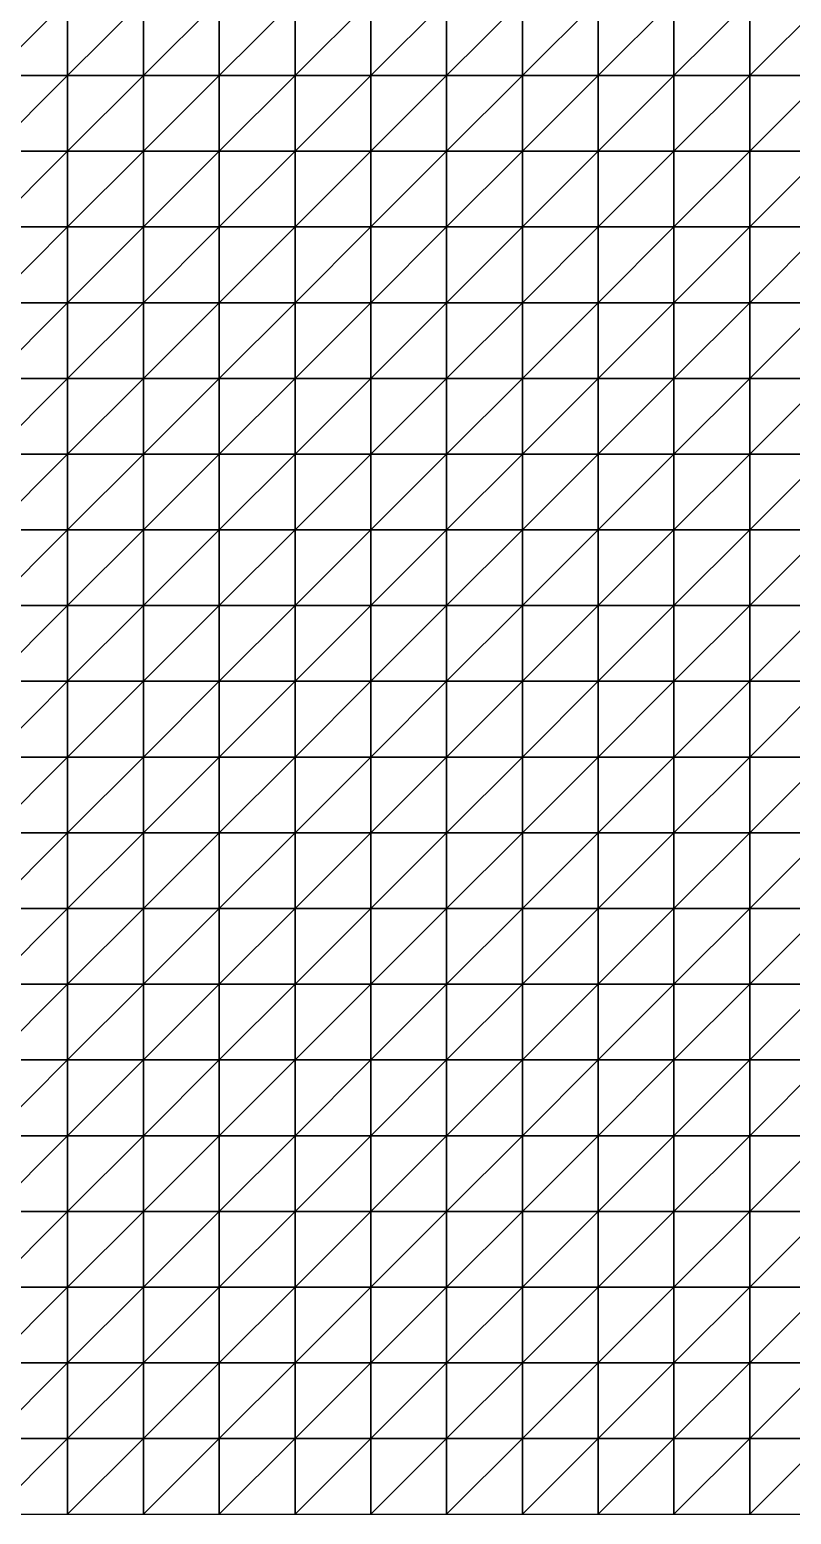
# Model space of a CAD drawing. Header units: metres. Extents: x 351000 to 353000, y 7455000 to 7457000.
# Drawn here: x 351987.5 to 352238.7, y 7455000 to 7455490.1 of the extents above; entities that cross this region are included whole.
import ezdxf

# ---------------------------------------------------------------- set-up
doc = ezdxf.new("R2010")
doc.units = ezdxf.units.M

msp = doc.modelspace()

# ---------------------------------------------------------------- linework, layer by layer
at = {"layer": 'TOPOGRAPHY'}
for points in [[(351975, 7455475, 1296.78), (352000, 7455475, 1298.85), (352000, 7455500, 1299.45)], [(351975, 7455475, 1296.78), (352000, 7455500, 1299.45), (351975, 7455500, 1297.45)], [(352000, 7455475, 1298.85), (352025, 7455475, 1299.85), (352025, 7455500, 1300.39)], [(352000, 7455475, 1298.85), (352025, 7455500, 1300.39), (352000, 7455500, 1299.45)], [(352025, 7455475, 1299.85), (352050, 7455475, 1299.82), (352050, 7455500, 1300.37)], [(352025, 7455475, 1299.85), (352050, 7455500, 1300.37), (352025, 7455500, 1300.39)], [(352050, 7455475, 1299.82), (352075, 7455475, 1298.91), (352075, 7455500, 1299.54)], [(352050, 7455475, 1299.82), (352075, 7455500, 1299.54), (352050, 7455500, 1300.37)], [(352075, 7455475, 1298.91), (352100, 7455475, 1297.32), (352100, 7455500, 1298.16)], [(352075, 7455475, 1298.91), (352100, 7455500, 1298.16), (352075, 7455500, 1299.54)], [(352100, 7455475, 1297.32), (352125, 7455475, 1295.35), (352125, 7455500, 1296.5)], [(352100, 7455475, 1297.32), (352125, 7455500, 1296.5), (352100, 7455500, 1298.16)], [(352125, 7455475, 1295.35), (352150, 7455475, 1293.28), (352150, 7455500, 1294.85)], [(352125, 7455475, 1295.35), (352150, 7455500, 1294.85), (352125, 7455500, 1296.5)], [(352150, 7455475, 1293.28), (352175, 7455475, 1291.43), (352175, 7455500, 1293.49)], [(352150, 7455475, 1293.28), (352175, 7455500, 1293.49), (352150, 7455500, 1294.85)], [(352175, 7455475, 1291.43), (352200, 7455475, 1290.05), (352200, 7455500, 1292.62)], [(352175, 7455475, 1291.43), (352200, 7455500, 1292.62), (352175, 7455500, 1293.49)], [(352200, 7455475, 1290.05), (352225, 7455475, 1289.33), (352225, 7455500, 1292.41)], [(352200, 7455475, 1290.05), (352225, 7455500, 1292.41), (352200, 7455500, 1292.62)], [(352225, 7455475, 1289.33), (352250, 7455475, 1289.4), (352250, 7455500, 1292.91)], [(352225, 7455475, 1289.33), (352250, 7455500, 1292.91), (352225, 7455500, 1292.41)], [(351975, 7455450, 1294.97), (352000, 7455450, 1297.26), (352000, 7455475, 1298.85)], [(351975, 7455450, 1294.97), (352000, 7455475, 1298.85), (351975, 7455475, 1296.78)], [(352000, 7455450, 1297.26), (352025, 7455450, 1298.57), (352025, 7455475, 1299.85)], [(352000, 7455450, 1297.26), (352025, 7455475, 1299.85), (352000, 7455475, 1298.85)], [(352025, 7455450, 1298.57), (352050, 7455450, 1298.89), (352050, 7455475, 1299.82)], [(352025, 7455450, 1298.57), (352050, 7455475, 1299.82), (352025, 7455475, 1299.85)], [(352050, 7455450, 1298.89), (352075, 7455450, 1298.28), (352075, 7455475, 1298.91)], [(352050, 7455450, 1298.89), (352075, 7455475, 1298.91), (352050, 7455475, 1299.82)], [(352075, 7455450, 1298.28), (352100, 7455450, 1296.92), (352100, 7455475, 1297.32)], [(352075, 7455450, 1298.28), (352100, 7455475, 1297.32), (352075, 7455475, 1298.91)], [(352100, 7455450, 1296.92), (352125, 7455450, 1295.04), (352125, 7455475, 1295.35)], [(352100, 7455450, 1296.92), (352125, 7455475, 1295.35), (352100, 7455475, 1297.32)], [(352125, 7455450, 1295.04), (352150, 7455450, 1292.9), (352150, 7455475, 1293.28)], [(352125, 7455450, 1295.04), (352150, 7455475, 1293.28), (352125, 7455475, 1295.35)], [(352150, 7455450, 1292.9), (352175, 7455450, 1290.82), (352175, 7455475, 1291.43)], [(352150, 7455450, 1292.9), (352175, 7455475, 1291.43), (352150, 7455475, 1293.28)], [(352175, 7455450, 1290.82), (352200, 7455450, 1289.05), (352200, 7455475, 1290.05)], [(352175, 7455450, 1290.82), (352200, 7455475, 1290.05), (352175, 7455475, 1291.43)], [(352200, 7455450, 1289.05), (352225, 7455450, 1287.84), (352225, 7455475, 1289.33)], [(352200, 7455450, 1289.05), (352225, 7455475, 1289.33), (352200, 7455475, 1290.05)], [(352225, 7455450, 1287.84), (352250, 7455450, 1287.35), (352250, 7455475, 1289.4)], [(352225, 7455450, 1287.84), (352250, 7455475, 1289.4), (352225, 7455475, 1289.33)], [(351975, 7455425, 1292.43), (352000, 7455425, 1295.07), (352000, 7455450, 1297.26)], [(351975, 7455425, 1292.43), (352000, 7455450, 1297.26), (351975, 7455450, 1294.97)], [(352000, 7455425, 1295.07), (352025, 7455425, 1296.92), (352025, 7455450, 1298.57)], [(352000, 7455425, 1295.07), (352025, 7455450, 1298.57), (352000, 7455450, 1297.26)], [(352025, 7455425, 1296.92), (352050, 7455425, 1297.88), (352050, 7455450, 1298.89)], [(352025, 7455425, 1296.92), (352050, 7455450, 1298.89), (352025, 7455450, 1298.57)], [(352050, 7455425, 1297.88), (352075, 7455425, 1297.92), (352075, 7455450, 1298.28)], [(352050, 7455425, 1297.88), (352075, 7455450, 1298.28), (352050, 7455450, 1298.89)], [(352075, 7455425, 1297.92), (352100, 7455425, 1297.13), (352100, 7455450, 1296.92)], [(352075, 7455425, 1297.92), (352100, 7455450, 1296.92), (352075, 7455450, 1298.28)], [(352100, 7455425, 1297.13), (352125, 7455425, 1295.65), (352125, 7455450, 1295.04)], [(352100, 7455425, 1297.13), (352125, 7455450, 1295.04), (352100, 7455450, 1296.92)], [(352125, 7455425, 1295.65), (352150, 7455425, 1293.71), (352150, 7455450, 1292.9)], [(352125, 7455425, 1295.65), (352150, 7455450, 1292.9), (352125, 7455450, 1295.04)], [(352150, 7455425, 1293.71), (352175, 7455425, 1291.58), (352175, 7455450, 1290.82)], [(352150, 7455425, 1293.71), (352175, 7455450, 1290.82), (352150, 7455450, 1292.9)], [(352175, 7455425, 1291.58), (352200, 7455425, 1289.52), (352200, 7455450, 1289.05)], [(352175, 7455425, 1291.58), (352200, 7455450, 1289.05), (352175, 7455450, 1290.82)], [(352200, 7455425, 1289.52), (352225, 7455425, 1287.79), (352225, 7455450, 1287.84)], [(352200, 7455425, 1289.52), (352225, 7455450, 1287.84), (352200, 7455450, 1289.05)], [(352225, 7455425, 1287.79), (352250, 7455425, 1286.59), (352250, 7455450, 1287.35)], [(352225, 7455425, 1287.79), (352250, 7455450, 1287.35), (352225, 7455450, 1287.84)], [(351975, 7455400, 1289.72), (352000, 7455400, 1292.81), (352000, 7455425, 1295.07)], [(351975, 7455400, 1289.72), (352000, 7455425, 1295.07), (351975, 7455425, 1292.43)], [(352000, 7455400, 1292.81), (352025, 7455400, 1295.33), (352025, 7455425, 1296.92)], [(352000, 7455400, 1292.81), (352025, 7455425, 1296.92), (352000, 7455425, 1295.07)], [(352025, 7455400, 1295.33), (352050, 7455400, 1297.08), (352050, 7455425, 1297.88)], [(352025, 7455400, 1295.33), (352050, 7455425, 1297.88), (352025, 7455425, 1296.92)], [(352050, 7455400, 1297.08), (352075, 7455400, 1297.95), (352075, 7455425, 1297.92)], [(352050, 7455400, 1297.08), (352075, 7455425, 1297.92), (352050, 7455425, 1297.88)], [(352075, 7455400, 1297.95), (352100, 7455400, 1297.91), (352100, 7455425, 1297.13)], [(352075, 7455400, 1297.95), (352100, 7455425, 1297.13), (352075, 7455425, 1297.92)], [(352100, 7455400, 1297.91), (352125, 7455400, 1297.03), (352125, 7455425, 1295.65)], [(352100, 7455400, 1297.91), (352125, 7455425, 1295.65), (352100, 7455425, 1297.13)], [(352125, 7455400, 1297.03), (352150, 7455400, 1295.45), (352150, 7455425, 1293.71)], [(352125, 7455400, 1297.03), (352150, 7455425, 1293.71), (352125, 7455425, 1295.65)], [(352150, 7455400, 1295.45), (352175, 7455400, 1293.37), (352175, 7455425, 1291.58)], [(352150, 7455400, 1295.45), (352175, 7455425, 1291.58), (352150, 7455425, 1293.71)], [(352175, 7455400, 1293.37), (352200, 7455400, 1291.06), (352200, 7455425, 1289.52)], [(352175, 7455400, 1293.37), (352200, 7455425, 1289.52), (352175, 7455425, 1291.58)], [(352200, 7455400, 1291.06), (352225, 7455400, 1288.77), (352225, 7455425, 1287.79)], [(352200, 7455400, 1291.06), (352225, 7455425, 1287.79), (352200, 7455425, 1289.52)], [(352225, 7455400, 1288.77), (352250, 7455400, 1286.76), (352250, 7455425, 1286.59)], [(352225, 7455400, 1288.77), (352250, 7455425, 1286.59), (352225, 7455425, 1287.79)], [(351975, 7455375, 1287.42), (352000, 7455375, 1290.95), (352000, 7455400, 1292.81)], [(351975, 7455375, 1287.42), (352000, 7455400, 1292.81), (351975, 7455400, 1289.72)], [(352000, 7455375, 1290.95), (352025, 7455375, 1294.11), (352025, 7455400, 1295.33)], [(352000, 7455375, 1290.95), (352025, 7455400, 1295.33), (352000, 7455400, 1292.81)], [(352025, 7455375, 1294.11), (352050, 7455375, 1296.64), (352050, 7455400, 1297.08)], [(352025, 7455375, 1294.11), (352050, 7455400, 1297.08), (352025, 7455400, 1295.33)], [(352050, 7455375, 1296.64), (352075, 7455375, 1298.33), (352075, 7455400, 1297.95)], [(352050, 7455375, 1296.64), (352075, 7455400, 1297.95), (352050, 7455400, 1297.08)], [(352075, 7455375, 1298.33), (352100, 7455375, 1299.06), (352100, 7455400, 1297.91)], [(352075, 7455375, 1298.33), (352100, 7455400, 1297.91), (352075, 7455400, 1297.95)], [(352100, 7455375, 1299.06), (352125, 7455375, 1298.8), (352125, 7455400, 1297.03)], [(352100, 7455375, 1299.06), (352125, 7455400, 1297.03), (352100, 7455400, 1297.91)], [(352125, 7455375, 1298.8), (352150, 7455375, 1297.61), (352150, 7455400, 1295.45)], [(352125, 7455375, 1298.8), (352150, 7455400, 1295.45), (352125, 7455400, 1297.03)], [(352150, 7455375, 1297.61), (352175, 7455375, 1295.63), (352175, 7455400, 1293.37)], [(352150, 7455375, 1297.61), (352175, 7455400, 1293.37), (352150, 7455400, 1295.45)], [(352175, 7455375, 1295.63), (352200, 7455375, 1293.1), (352200, 7455400, 1291.06)], [(352175, 7455375, 1295.63), (352200, 7455400, 1291.06), (352175, 7455400, 1293.37)], [(352200, 7455375, 1293.1), (352225, 7455375, 1290.28), (352225, 7455400, 1288.77)], [(352200, 7455375, 1293.1), (352225, 7455400, 1288.77), (352200, 7455400, 1291.06)], [(352225, 7455375, 1290.28), (352250, 7455375, 1287.46), (352250, 7455400, 1286.76)], [(352225, 7455375, 1290.28), (352250, 7455400, 1286.76), (352225, 7455400, 1288.77)], [(351975, 7455350, 1285.98), (352000, 7455350, 1289.78), (352000, 7455375, 1290.95)], [(351975, 7455350, 1285.98), (352000, 7455375, 1290.95), (351975, 7455375, 1287.42)], [(352000, 7455350, 1289.78), (352025, 7455350, 1293.39), (352025, 7455375, 1294.11)], [(352000, 7455350, 1289.78), (352025, 7455375, 1294.11), (352000, 7455375, 1290.95)], [(352025, 7455350, 1293.39), (352050, 7455350, 1296.5), (352050, 7455375, 1296.64)], [(352025, 7455350, 1293.39), (352050, 7455375, 1296.64), (352025, 7455375, 1294.11)], [(352050, 7455350, 1296.5), (352075, 7455350, 1298.84), (352075, 7455375, 1298.33)], [(352050, 7455350, 1296.5), (352075, 7455375, 1298.33), (352050, 7455375, 1296.64)], [(352075, 7455350, 1298.84), (352100, 7455350, 1300.2), (352100, 7455375, 1299.06)], [(352075, 7455350, 1298.84), (352100, 7455375, 1299.06), (352075, 7455375, 1298.33)], [(352100, 7455350, 1300.2), (352125, 7455350, 1300.46), (352125, 7455375, 1298.8)], [(352100, 7455350, 1300.2), (352125, 7455375, 1298.8), (352100, 7455375, 1299.06)], [(352125, 7455350, 1300.46), (352150, 7455350, 1299.62), (352150, 7455375, 1297.61)], [(352125, 7455350, 1300.46), (352150, 7455375, 1297.61), (352125, 7455375, 1298.8)], [(352150, 7455350, 1299.62), (352175, 7455350, 1297.77), (352175, 7455375, 1295.63)], [(352150, 7455350, 1299.62), (352175, 7455375, 1295.63), (352150, 7455375, 1297.61)], [(352175, 7455350, 1297.77), (352200, 7455350, 1295.09), (352200, 7455375, 1293.1)], [(352175, 7455350, 1297.77), (352200, 7455375, 1293.1), (352175, 7455375, 1295.63)], [(352200, 7455350, 1295.09), (352225, 7455350, 1291.86), (352225, 7455375, 1290.28)], [(352200, 7455350, 1295.09), (352225, 7455375, 1290.28), (352200, 7455375, 1293.1)], [(352225, 7455350, 1291.86), (352250, 7455350, 1288.37), (352250, 7455375, 1287.46)], [(352225, 7455350, 1291.86), (352250, 7455375, 1287.46), (352225, 7455375, 1290.28)], [(351975, 7455325, 1285.61), (352000, 7455325, 1289.39), (352000, 7455350, 1289.78)], [(351975, 7455325, 1285.61), (352000, 7455350, 1289.78), (351975, 7455350, 1285.98)], [(352000, 7455325, 1289.39), (352025, 7455325, 1293.13), (352025, 7455350, 1293.39)], [(352000, 7455325, 1289.39), (352025, 7455350, 1293.39), (352000, 7455350, 1289.78)], [(352025, 7455325, 1293.13), (352050, 7455325, 1296.49), (352050, 7455350, 1296.5)], [(352025, 7455325, 1293.13), (352050, 7455350, 1296.5), (352025, 7455350, 1293.39)], [(352050, 7455325, 1296.49), (352075, 7455325, 1299.16), (352075, 7455350, 1298.84)], [(352050, 7455325, 1296.49), (352075, 7455350, 1298.84), (352050, 7455350, 1296.5)], [(352075, 7455325, 1299.16), (352100, 7455325, 1300.89), (352100, 7455350, 1300.2)], [(352075, 7455325, 1299.16), (352100, 7455350, 1300.2), (352075, 7455350, 1298.84)], [(352100, 7455325, 1300.89), (352125, 7455325, 1301.51), (352125, 7455350, 1300.46)], [(352100, 7455325, 1300.89), (352125, 7455350, 1300.46), (352100, 7455350, 1300.2)], [(352125, 7455325, 1301.51), (352150, 7455325, 1300.96), (352150, 7455350, 1299.62)], [(352125, 7455325, 1301.51), (352150, 7455350, 1299.62), (352125, 7455350, 1300.46)], [(352150, 7455325, 1300.96), (352175, 7455325, 1299.27), (352175, 7455350, 1297.77)], [(352150, 7455325, 1300.96), (352175, 7455350, 1297.77), (352150, 7455350, 1299.62)], [(352175, 7455325, 1299.27), (352200, 7455325, 1296.59), (352200, 7455350, 1295.09)], [(352175, 7455325, 1299.27), (352200, 7455350, 1295.09), (352175, 7455350, 1297.77)], [(352200, 7455325, 1296.59), (352225, 7455325, 1293.17), (352225, 7455350, 1291.86)], [(352200, 7455325, 1296.59), (352225, 7455350, 1291.86), (352200, 7455350, 1295.09)], [(352225, 7455325, 1293.17), (352250, 7455325, 1289.32), (352250, 7455350, 1288.37)], [(352225, 7455325, 1293.17), (352250, 7455350, 1288.37), (352225, 7455350, 1291.86)], [(351975, 7455300, 1286.23), (352000, 7455300, 1289.65), (352000, 7455325, 1289.39)], [(351975, 7455300, 1286.23), (352000, 7455325, 1289.39), (351975, 7455325, 1285.61)], [(352000, 7455300, 1289.65), (352025, 7455300, 1293.11), (352025, 7455325, 1293.13)], [(352000, 7455300, 1289.65), (352025, 7455325, 1293.13), (352000, 7455325, 1289.39)], [(352025, 7455300, 1293.11), (352050, 7455300, 1296.31), (352050, 7455325, 1296.49)], [(352025, 7455300, 1293.11), (352050, 7455325, 1296.49), (352025, 7455325, 1293.13)], [(352050, 7455300, 1296.31), (352075, 7455300, 1298.96), (352075, 7455325, 1299.16)], [(352050, 7455300, 1296.31), (352075, 7455325, 1299.16), (352050, 7455325, 1296.49)], [(352075, 7455300, 1298.96), (352100, 7455300, 1300.79), (352100, 7455325, 1300.89)], [(352075, 7455300, 1298.96), (352100, 7455325, 1300.89), (352075, 7455325, 1299.16)], [(352100, 7455300, 1300.79), (352125, 7455300, 1301.6), (352125, 7455325, 1301.51)], [(352100, 7455300, 1300.79), (352125, 7455325, 1301.51), (352100, 7455325, 1300.89)], [(352125, 7455300, 1301.6), (352150, 7455300, 1301.3), (352150, 7455325, 1300.96)], [(352125, 7455300, 1301.6), (352150, 7455325, 1300.96), (352125, 7455325, 1301.51)], [(352150, 7455300, 1301.3), (352175, 7455300, 1299.86), (352175, 7455325, 1299.27)], [(352150, 7455300, 1301.3), (352175, 7455325, 1299.27), (352150, 7455325, 1300.96)], [(352175, 7455300, 1299.86), (352200, 7455300, 1297.41), (352200, 7455325, 1296.59)], [(352175, 7455300, 1299.86), (352200, 7455325, 1296.59), (352175, 7455325, 1299.27)], [(352200, 7455300, 1297.41), (352225, 7455300, 1294.13), (352225, 7455325, 1293.17)], [(352200, 7455300, 1297.41), (352225, 7455325, 1293.17), (352200, 7455325, 1296.59)], [(352225, 7455300, 1294.13), (352250, 7455300, 1290.31), (352250, 7455325, 1289.32)], [(352225, 7455300, 1294.13), (352250, 7455325, 1289.32), (352225, 7455325, 1293.17)], [(351975, 7455275, 1287.56), (352000, 7455275, 1290.26), (352000, 7455300, 1289.65)], [(351975, 7455275, 1287.56), (352000, 7455300, 1289.65), (351975, 7455300, 1286.23)], [(352000, 7455275, 1290.26), (352025, 7455275, 1293.07), (352025, 7455300, 1293.11)], [(352000, 7455275, 1290.26), (352025, 7455300, 1293.11), (352000, 7455300, 1289.65)], [(352025, 7455275, 1293.07), (352050, 7455275, 1295.75), (352050, 7455300, 1296.31)], [(352025, 7455275, 1293.07), (352050, 7455300, 1296.31), (352025, 7455300, 1293.11)], [(352050, 7455275, 1295.75), (352075, 7455275, 1298.06), (352075, 7455300, 1298.96)], [(352050, 7455275, 1295.75), (352075, 7455300, 1298.96), (352050, 7455300, 1296.31)], [(352075, 7455275, 1298.06), (352100, 7455275, 1299.75), (352100, 7455300, 1300.79)], [(352075, 7455275, 1298.06), (352100, 7455300, 1300.79), (352075, 7455300, 1298.96)], [(352100, 7455275, 1299.75), (352125, 7455275, 1300.63), (352125, 7455300, 1301.6)], [(352100, 7455275, 1299.75), (352125, 7455300, 1301.6), (352100, 7455300, 1300.79)], [(352125, 7455275, 1300.63), (352150, 7455275, 1300.58), (352150, 7455300, 1301.3)], [(352125, 7455275, 1300.63), (352150, 7455300, 1301.3), (352125, 7455300, 1301.6)], [(352150, 7455275, 1300.58), (352175, 7455275, 1299.54), (352175, 7455300, 1299.86)], [(352150, 7455275, 1300.58), (352175, 7455300, 1299.86), (352150, 7455300, 1301.3)], [(352175, 7455275, 1299.54), (352200, 7455275, 1297.58), (352200, 7455300, 1297.41)], [(352175, 7455275, 1299.54), (352200, 7455300, 1297.41), (352175, 7455300, 1299.86)], [(352200, 7455275, 1297.58), (352225, 7455275, 1294.81), (352225, 7455300, 1294.13)], [(352200, 7455275, 1297.58), (352225, 7455300, 1294.13), (352200, 7455300, 1297.41)], [(352225, 7455275, 1294.81), (352250, 7455275, 1291.48), (352250, 7455300, 1290.31)], [(352225, 7455275, 1294.81), (352250, 7455300, 1290.31), (352225, 7455300, 1294.13)], [(351975, 7455250, 1289.19), (352000, 7455250, 1290.92), (352000, 7455275, 1290.26)], [(351975, 7455250, 1289.19), (352000, 7455275, 1290.26), (351975, 7455275, 1287.56)], [(352000, 7455250, 1290.92), (352025, 7455250, 1292.81), (352025, 7455275, 1293.07)], [(352000, 7455250, 1290.92), (352025, 7455275, 1293.07), (352000, 7455275, 1290.26)], [(352025, 7455250, 1292.81), (352050, 7455250, 1294.72), (352050, 7455275, 1295.75)], [(352025, 7455250, 1292.81), (352050, 7455275, 1295.75), (352025, 7455275, 1293.07)], [(352050, 7455250, 1294.72), (352075, 7455250, 1296.47), (352075, 7455275, 1298.06)], [(352050, 7455250, 1294.72), (352075, 7455275, 1298.06), (352050, 7455275, 1295.75)], [(352075, 7455250, 1296.47), (352100, 7455250, 1297.88), (352100, 7455275, 1299.75)], [(352075, 7455250, 1296.47), (352100, 7455275, 1299.75), (352075, 7455275, 1298.06)], [(352100, 7455250, 1297.88), (352125, 7455250, 1298.78), (352125, 7455275, 1300.63)], [(352100, 7455250, 1297.88), (352125, 7455275, 1300.63), (352100, 7455275, 1299.75)], [(352125, 7455250, 1298.78), (352150, 7455250, 1299.04), (352150, 7455275, 1300.58)], [(352125, 7455250, 1298.78), (352150, 7455275, 1300.58), (352125, 7455275, 1300.63)], [(352150, 7455250, 1299.04), (352175, 7455250, 1298.56), (352175, 7455275, 1299.54)], [(352150, 7455250, 1299.04), (352175, 7455275, 1299.54), (352150, 7455275, 1300.58)], [(352175, 7455250, 1298.56), (352200, 7455250, 1297.34), (352200, 7455275, 1297.58)], [(352175, 7455250, 1298.56), (352200, 7455275, 1297.58), (352175, 7455275, 1299.54)], [(352200, 7455250, 1297.34), (352225, 7455250, 1295.44), (352225, 7455275, 1294.81)], [(352200, 7455250, 1297.34), (352225, 7455275, 1294.81), (352200, 7455275, 1297.58)], [(352225, 7455250, 1295.44), (352250, 7455250, 1293.01), (352250, 7455275, 1291.48)], [(352225, 7455250, 1295.44), (352250, 7455275, 1291.48), (352225, 7455275, 1294.81)], [(351975, 7455225, 1290.73), (352000, 7455225, 1291.41), (352000, 7455250, 1290.92)], [(351975, 7455225, 1290.73), (352000, 7455250, 1290.92), (351975, 7455250, 1289.19)], [(352000, 7455225, 1291.41), (352025, 7455225, 1292.28), (352025, 7455250, 1292.81)], [(352000, 7455225, 1291.41), (352025, 7455250, 1292.81), (352000, 7455250, 1290.92)], [(352025, 7455225, 1292.28), (352050, 7455225, 1293.32), (352050, 7455250, 1294.72)], [(352025, 7455225, 1292.28), (352050, 7455250, 1294.72), (352025, 7455250, 1292.81)], [(352050, 7455225, 1293.32), (352075, 7455225, 1294.44), (352075, 7455250, 1296.47)], [(352050, 7455225, 1293.32), (352075, 7455250, 1296.47), (352050, 7455250, 1294.72)], [(352075, 7455225, 1294.44), (352100, 7455225, 1295.53), (352100, 7455250, 1297.88)], [(352075, 7455225, 1294.44), (352100, 7455250, 1297.88), (352075, 7455250, 1296.47)], [(352100, 7455225, 1295.53), (352125, 7455225, 1296.46), (352125, 7455250, 1298.78)], [(352100, 7455225, 1295.53), (352125, 7455250, 1298.78), (352100, 7455250, 1297.88)], [(352125, 7455225, 1296.46), (352150, 7455225, 1297.08), (352150, 7455250, 1299.04)], [(352125, 7455225, 1296.46), (352150, 7455250, 1299.04), (352125, 7455250, 1298.78)], [(352150, 7455225, 1297.08), (352175, 7455225, 1297.29), (352175, 7455250, 1298.56)], [(352150, 7455225, 1297.08), (352175, 7455250, 1298.56), (352150, 7455250, 1299.04)], [(352175, 7455225, 1297.29), (352200, 7455225, 1297.01), (352200, 7455250, 1297.34)], [(352175, 7455225, 1297.29), (352200, 7455250, 1297.34), (352175, 7455250, 1298.56)], [(352200, 7455225, 1297.01), (352225, 7455225, 1296.22), (352225, 7455250, 1295.44)], [(352200, 7455225, 1297.01), (352225, 7455250, 1295.44), (352200, 7455250, 1297.34)], [(352225, 7455225, 1296.22), (352250, 7455225, 1294.93), (352250, 7455250, 1293.01)], [(352225, 7455225, 1296.22), (352250, 7455250, 1293.01), (352225, 7455250, 1295.44)], [(351975, 7455200, 1291.91), (352000, 7455200, 1291.63), (352000, 7455225, 1291.41)], [(351975, 7455200, 1291.91), (352000, 7455225, 1291.41), (351975, 7455225, 1290.73)], [(352000, 7455200, 1291.63), (352025, 7455200, 1291.58), (352025, 7455225, 1292.28)], [(352000, 7455200, 1291.63), (352025, 7455225, 1292.28), (352000, 7455225, 1291.41)], [(352025, 7455200, 1291.58), (352050, 7455200, 1291.82), (352050, 7455225, 1293.32)], [(352025, 7455200, 1291.58), (352050, 7455225, 1293.32), (352025, 7455225, 1292.28)], [(352050, 7455200, 1291.82), (352075, 7455200, 1292.37), (352075, 7455225, 1294.44)], [(352050, 7455200, 1291.82), (352075, 7455225, 1294.44), (352050, 7455225, 1293.32)], [(352075, 7455200, 1292.37), (352100, 7455200, 1293.18), (352100, 7455225, 1295.53)], [(352075, 7455200, 1292.37), (352100, 7455225, 1295.53), (352075, 7455225, 1294.44)], [(352100, 7455200, 1293.18), (352125, 7455200, 1294.17), (352125, 7455225, 1296.46)], [(352100, 7455200, 1293.18), (352125, 7455225, 1296.46), (352100, 7455225, 1295.53)], [(352125, 7455200, 1294.17), (352150, 7455200, 1295.2), (352150, 7455225, 1297.08)], [(352125, 7455200, 1294.17), (352150, 7455225, 1297.08), (352125, 7455225, 1296.46)], [(352150, 7455200, 1295.2), (352175, 7455200, 1296.14), (352175, 7455225, 1297.29)], [(352150, 7455200, 1295.2), (352175, 7455225, 1297.29), (352150, 7455225, 1297.08)], [(352175, 7455200, 1296.14), (352200, 7455200, 1296.84), (352200, 7455225, 1297.01)], [(352175, 7455200, 1296.14), (352200, 7455225, 1297.01), (352175, 7455225, 1297.29)], [(352200, 7455200, 1296.84), (352225, 7455200, 1297.2), (352225, 7455225, 1296.22)], [(352200, 7455200, 1296.84), (352225, 7455225, 1296.22), (352200, 7455225, 1297.01)], [(352225, 7455200, 1297.2), (352250, 7455200, 1297.14), (352250, 7455225, 1294.93)], [(352225, 7455200, 1297.2), (352250, 7455225, 1294.93), (352225, 7455225, 1296.22)], [(351975, 7455175, 1292.62), (352000, 7455175, 1291.66), (352000, 7455200, 1291.63)], [(351975, 7455175, 1292.62), (352000, 7455200, 1291.63), (351975, 7455200, 1291.91)], [(352000, 7455175, 1291.66), (352025, 7455175, 1290.94), (352025, 7455200, 1291.58)], [(352000, 7455175, 1291.66), (352025, 7455200, 1291.58), (352000, 7455200, 1291.63)], [(352025, 7455175, 1290.94), (352050, 7455175, 1290.59), (352050, 7455200, 1291.82)], [(352025, 7455175, 1290.94), (352050, 7455200, 1291.82), (352025, 7455200, 1291.58)], [(352050, 7455175, 1290.59), (352075, 7455175, 1290.71), (352075, 7455200, 1292.37)], [(352050, 7455175, 1290.59), (352075, 7455200, 1292.37), (352050, 7455200, 1291.82)], [(352075, 7455175, 1290.71), (352100, 7455175, 1291.33), (352100, 7455200, 1293.18)], [(352075, 7455175, 1290.71), (352100, 7455200, 1293.18), (352075, 7455200, 1292.37)], [(352100, 7455175, 1291.33), (352125, 7455175, 1292.39), (352125, 7455200, 1294.17)], [(352100, 7455175, 1291.33), (352125, 7455200, 1294.17), (352100, 7455200, 1293.18)], [(352125, 7455175, 1292.39), (352150, 7455175, 1293.77), (352150, 7455200, 1295.2)], [(352125, 7455175, 1292.39), (352150, 7455200, 1295.2), (352125, 7455200, 1294.17)], [(352150, 7455175, 1293.77), (352175, 7455175, 1295.34), (352175, 7455200, 1296.14)], [(352150, 7455175, 1293.77), (352175, 7455200, 1296.14), (352150, 7455200, 1295.2)], [(352175, 7455175, 1295.34), (352200, 7455175, 1296.89), (352200, 7455200, 1296.84)], [(352175, 7455175, 1295.34), (352200, 7455200, 1296.84), (352175, 7455200, 1296.14)], [(352200, 7455175, 1296.89), (352225, 7455175, 1298.26), (352225, 7455200, 1297.2)], [(352200, 7455175, 1296.89), (352225, 7455200, 1297.2), (352200, 7455200, 1296.84)], [(352225, 7455175, 1298.26), (352250, 7455175, 1299.26), (352250, 7455200, 1297.14)], [(352225, 7455175, 1298.26), (352250, 7455200, 1297.14), (352225, 7455200, 1297.2)], [(351975, 7455150, 1292.89), (352000, 7455150, 1291.66), (352000, 7455175, 1291.66)], [(351975, 7455150, 1292.89), (352000, 7455175, 1291.66), (351975, 7455175, 1292.62)], [(352000, 7455150, 1291.66), (352025, 7455150, 1290.61), (352025, 7455175, 1290.94)], [(352000, 7455150, 1291.66), (352025, 7455175, 1290.94), (352000, 7455175, 1291.66)], [(352025, 7455150, 1290.61), (352050, 7455150, 1289.94), (352050, 7455175, 1290.59)], [(352025, 7455150, 1290.61), (352050, 7455175, 1290.59), (352025, 7455175, 1290.94)], [(352050, 7455150, 1289.94), (352075, 7455150, 1289.81), (352075, 7455175, 1290.71)], [(352050, 7455150, 1289.94), (352075, 7455175, 1290.71), (352050, 7455175, 1290.59)], [(352075, 7455150, 1289.81), (352100, 7455150, 1290.29), (352100, 7455175, 1291.33)], [(352075, 7455150, 1289.81), (352100, 7455175, 1291.33), (352075, 7455175, 1290.71)], [(352100, 7455150, 1290.29), (352125, 7455150, 1291.37), (352125, 7455175, 1292.39)], [(352100, 7455150, 1290.29), (352125, 7455175, 1292.39), (352100, 7455175, 1291.33)], [(352125, 7455150, 1291.37), (352150, 7455150, 1292.96), (352150, 7455175, 1293.77)], [(352125, 7455150, 1291.37), (352150, 7455175, 1293.77), (352125, 7455175, 1292.39)], [(352150, 7455150, 1292.96), (352175, 7455150, 1294.91), (352175, 7455175, 1295.34)], [(352150, 7455150, 1292.96), (352175, 7455175, 1295.34), (352150, 7455175, 1293.77)], [(352175, 7455150, 1294.91), (352200, 7455150, 1297.01), (352200, 7455175, 1296.89)], [(352175, 7455150, 1294.91), (352200, 7455175, 1296.89), (352175, 7455175, 1295.34)], [(352200, 7455150, 1297.01), (352225, 7455150, 1299.05), (352225, 7455175, 1298.26)], [(352200, 7455150, 1297.01), (352225, 7455175, 1298.26), (352200, 7455175, 1296.89)], [(352225, 7455150, 1299.05), (352250, 7455150, 1300.79), (352250, 7455175, 1299.26)], [(352225, 7455150, 1299.05), (352250, 7455175, 1299.26), (352225, 7455175, 1298.26)], [(351975, 7455125, 1292.84), (352000, 7455125, 1291.75), (352000, 7455150, 1291.66)], [(351975, 7455125, 1292.84), (352000, 7455150, 1291.66), (351975, 7455150, 1292.89)], [(352000, 7455125, 1291.75), (352025, 7455125, 1290.74), (352025, 7455150, 1290.61)], [(352000, 7455125, 1291.75), (352025, 7455150, 1290.61), (352000, 7455150, 1291.66)], [(352025, 7455125, 1290.74), (352050, 7455125, 1290.03), (352050, 7455150, 1289.94)], [(352025, 7455125, 1290.74), (352050, 7455150, 1289.94), (352025, 7455150, 1290.61)], [(352050, 7455125, 1290.03), (352075, 7455125, 1289.79), (352075, 7455150, 1289.81)], [(352050, 7455125, 1290.03), (352075, 7455150, 1289.81), (352050, 7455150, 1289.94)], [(352075, 7455125, 1289.79), (352100, 7455125, 1290.14), (352100, 7455150, 1290.29)], [(352075, 7455125, 1289.79), (352100, 7455150, 1290.29), (352075, 7455150, 1289.81)], [(352100, 7455125, 1290.14), (352125, 7455125, 1291.11), (352125, 7455150, 1291.37)], [(352100, 7455125, 1290.14), (352125, 7455150, 1291.37), (352100, 7455150, 1290.29)], [(352125, 7455125, 1291.11), (352150, 7455125, 1292.64), (352150, 7455150, 1292.96)], [(352125, 7455125, 1291.11), (352150, 7455150, 1292.96), (352125, 7455150, 1291.37)], [(352150, 7455125, 1292.64), (352175, 7455125, 1294.62), (352175, 7455150, 1294.91)], [(352150, 7455125, 1292.64), (352175, 7455150, 1294.91), (352150, 7455150, 1292.96)], [(352175, 7455125, 1294.62), (352200, 7455125, 1296.85), (352200, 7455150, 1297.01)], [(352175, 7455125, 1294.62), (352200, 7455150, 1297.01), (352175, 7455150, 1294.91)], [(352200, 7455125, 1296.85), (352225, 7455125, 1299.1), (352225, 7455150, 1299.05)], [(352200, 7455125, 1296.85), (352225, 7455150, 1299.05), (352200, 7455150, 1297.01)], [(352225, 7455125, 1299.1), (352250, 7455125, 1301.13), (352250, 7455150, 1300.79)], [(352225, 7455125, 1299.1), (352250, 7455150, 1300.79), (352225, 7455150, 1299.05)], [(351975, 7455100, 1292.54), (352000, 7455100, 1291.97), (352000, 7455125, 1291.75)], [(351975, 7455100, 1292.54), (352000, 7455125, 1291.75), (351975, 7455125, 1292.84)], [(352000, 7455100, 1291.97), (352025, 7455100, 1291.29), (352025, 7455125, 1290.74)], [(352000, 7455100, 1291.97), (352025, 7455125, 1290.74), (352000, 7455125, 1291.75)], [(352025, 7455100, 1291.29), (352050, 7455100, 1290.73), (352050, 7455125, 1290.03)], [(352025, 7455100, 1291.29), (352050, 7455125, 1290.03), (352025, 7455125, 1290.74)], [(352050, 7455100, 1290.73), (352075, 7455100, 1290.46), (352075, 7455125, 1289.79)], [(352050, 7455100, 1290.73), (352075, 7455125, 1289.79), (352050, 7455125, 1290.03)], [(352075, 7455100, 1290.46), (352100, 7455100, 1290.62), (352100, 7455125, 1290.14)], [(352075, 7455100, 1290.46), (352100, 7455125, 1290.14), (352075, 7455125, 1289.79)], [(352100, 7455100, 1290.62), (352125, 7455100, 1291.29), (352125, 7455125, 1291.11)], [(352100, 7455100, 1290.62), (352125, 7455125, 1291.11), (352100, 7455125, 1290.14)], [(352125, 7455100, 1291.29), (352150, 7455100, 1292.46), (352150, 7455125, 1292.64)], [(352125, 7455100, 1291.29), (352150, 7455125, 1292.64), (352125, 7455125, 1291.11)], [(352150, 7455100, 1292.46), (352175, 7455100, 1294.07), (352175, 7455125, 1294.62)], [(352150, 7455100, 1292.46), (352175, 7455125, 1294.62), (352150, 7455125, 1292.64)], [(352175, 7455100, 1294.07), (352200, 7455100, 1295.96), (352200, 7455125, 1296.85)], [(352175, 7455100, 1294.07), (352200, 7455125, 1296.85), (352175, 7455125, 1294.62)], [(352200, 7455100, 1295.96), (352225, 7455100, 1297.96), (352225, 7455125, 1299.1)], [(352200, 7455100, 1295.96), (352225, 7455125, 1299.1), (352200, 7455125, 1296.85)], [(352225, 7455100, 1297.96), (352250, 7455100, 1299.83), (352250, 7455125, 1301.13)], [(352225, 7455100, 1297.96), (352250, 7455125, 1301.13), (352225, 7455125, 1299.1)], [(351975, 7455075, 1291.95), (352000, 7455075, 1292.12), (352000, 7455100, 1291.97)], [(351975, 7455075, 1291.95), (352000, 7455100, 1291.97), (351975, 7455100, 1292.54)], [(352000, 7455075, 1292.12), (352025, 7455075, 1291.97), (352025, 7455100, 1291.29)], [(352000, 7455075, 1292.12), (352025, 7455100, 1291.29), (352000, 7455100, 1291.97)], [(352025, 7455075, 1291.97), (352050, 7455075, 1291.66), (352050, 7455100, 1290.73)], [(352025, 7455075, 1291.97), (352050, 7455100, 1290.73), (352025, 7455100, 1291.29)], [(352050, 7455075, 1291.66), (352075, 7455075, 1291.36), (352075, 7455100, 1290.46)], [(352050, 7455075, 1291.66), (352075, 7455100, 1290.46), (352050, 7455100, 1290.73)], [(352075, 7455075, 1291.36), (352100, 7455075, 1291.23), (352100, 7455100, 1290.62)], [(352075, 7455075, 1291.36), (352100, 7455100, 1290.62), (352075, 7455100, 1290.46)], [(352100, 7455075, 1291.23), (352125, 7455075, 1291.4), (352125, 7455100, 1291.29)], [(352100, 7455075, 1291.23), (352125, 7455100, 1291.29), (352100, 7455100, 1290.62)], [(352125, 7455075, 1291.4), (352150, 7455075, 1291.92), (352150, 7455100, 1292.46)], [(352125, 7455075, 1291.4), (352150, 7455100, 1292.46), (352125, 7455100, 1291.29)], [(352150, 7455075, 1291.92), (352175, 7455075, 1292.8), (352175, 7455100, 1294.07)], [(352150, 7455075, 1291.92), (352175, 7455100, 1294.07), (352150, 7455100, 1292.46)], [(352175, 7455075, 1292.8), (352200, 7455075, 1293.97), (352200, 7455100, 1295.96)], [(352175, 7455075, 1292.8), (352200, 7455100, 1295.96), (352175, 7455100, 1294.07)], [(352200, 7455075, 1293.97), (352225, 7455075, 1295.31), (352225, 7455100, 1297.96)], [(352200, 7455075, 1293.97), (352225, 7455100, 1297.96), (352200, 7455100, 1295.96)], [(352225, 7455075, 1295.31), (352250, 7455075, 1296.66), (352250, 7455100, 1299.83)], [(352225, 7455075, 1295.31), (352250, 7455100, 1299.83), (352225, 7455100, 1297.96)], [(351975, 7455050, 1290.86), (352000, 7455050, 1291.85), (352000, 7455075, 1292.12)], [(351975, 7455050, 1290.86), (352000, 7455075, 1292.12), (351975, 7455075, 1291.95)], [(352000, 7455050, 1291.85), (352025, 7455050, 1292.26), (352025, 7455075, 1291.97)], [(352000, 7455050, 1291.85), (352025, 7455075, 1291.97), (352000, 7455075, 1292.12)], [(352025, 7455050, 1292.26), (352050, 7455050, 1292.21), (352050, 7455075, 1291.66)], [(352025, 7455050, 1292.26), (352050, 7455075, 1291.66), (352025, 7455075, 1291.97)], [(352050, 7455050, 1292.21), (352075, 7455050, 1291.85), (352075, 7455075, 1291.36)], [(352050, 7455050, 1292.21), (352075, 7455075, 1291.36), (352050, 7455075, 1291.66)], [(352075, 7455050, 1291.85), (352100, 7455050, 1291.34), (352100, 7455075, 1291.23)], [(352075, 7455050, 1291.85), (352100, 7455075, 1291.23), (352075, 7455075, 1291.36)], [(352100, 7455050, 1291.34), (352125, 7455050, 1290.86), (352125, 7455075, 1291.4)], [(352100, 7455050, 1291.34), (352125, 7455075, 1291.4), (352100, 7455075, 1291.23)], [(352125, 7455050, 1290.86), (352150, 7455050, 1290.54), (352150, 7455075, 1291.92)], [(352125, 7455050, 1290.86), (352150, 7455075, 1291.92), (352125, 7455075, 1291.4)], [(352150, 7455050, 1290.54), (352175, 7455050, 1290.46), (352175, 7455075, 1292.8)], [(352150, 7455050, 1290.54), (352175, 7455075, 1292.8), (352150, 7455075, 1291.92)], [(352175, 7455050, 1290.46), (352200, 7455050, 1290.67), (352200, 7455075, 1293.97)], [(352175, 7455050, 1290.46), (352200, 7455075, 1293.97), (352175, 7455075, 1292.8)], [(352200, 7455050, 1290.67), (352225, 7455050, 1291.13), (352225, 7455075, 1295.31)], [(352200, 7455050, 1290.67), (352225, 7455075, 1295.31), (352200, 7455075, 1293.97)], [(352225, 7455050, 1291.13), (352250, 7455050, 1291.77), (352250, 7455075, 1296.66)], [(352225, 7455050, 1291.13), (352250, 7455075, 1296.66), (352225, 7455075, 1295.31)], [(351975, 7455025, 1288.92), (352000, 7455025, 1290.65), (352000, 7455050, 1291.85)], [(351975, 7455025, 1288.92), (352000, 7455050, 1291.85), (351975, 7455050, 1290.86)], [(352000, 7455025, 1290.65), (352025, 7455025, 1291.57), (352025, 7455050, 1292.26)], [(352000, 7455025, 1290.65), (352025, 7455050, 1292.26), (352000, 7455050, 1291.85)], [(352025, 7455025, 1291.57), (352050, 7455025, 1291.74), (352050, 7455050, 1292.21)], [(352025, 7455025, 1291.57), (352050, 7455050, 1292.21), (352025, 7455050, 1292.26)], [(352050, 7455025, 1291.74), (352075, 7455025, 1291.28), (352075, 7455050, 1291.85)], [(352050, 7455025, 1291.74), (352075, 7455050, 1291.85), (352050, 7455050, 1292.21)], [(352075, 7455025, 1291.28), (352100, 7455025, 1290.37), (352100, 7455050, 1291.34)], [(352075, 7455025, 1291.28), (352100, 7455050, 1291.34), (352075, 7455050, 1291.85)], [(352100, 7455025, 1290.37), (352125, 7455025, 1289.22), (352125, 7455050, 1290.86)], [(352100, 7455025, 1290.37), (352125, 7455050, 1290.86), (352100, 7455050, 1291.34)], [(352125, 7455025, 1289.22), (352150, 7455025, 1288.03), (352150, 7455050, 1290.54)], [(352125, 7455025, 1289.22), (352150, 7455050, 1290.54), (352125, 7455050, 1290.86)], [(352150, 7455025, 1288.03), (352175, 7455025, 1286.97), (352175, 7455050, 1290.46)], [(352150, 7455025, 1288.03), (352175, 7455050, 1290.46), (352150, 7455050, 1290.54)], [(352175, 7455025, 1286.97), (352200, 7455025, 1286.17), (352200, 7455050, 1290.67)], [(352175, 7455025, 1286.97), (352200, 7455050, 1290.67), (352175, 7455050, 1290.46)], [(352200, 7455025, 1286.17), (352225, 7455025, 1285.73), (352225, 7455050, 1291.13)], [(352200, 7455025, 1286.17), (352225, 7455050, 1291.13), (352200, 7455050, 1290.67)], [(352225, 7455025, 1285.73), (352250, 7455025, 1285.65), (352250, 7455050, 1291.77)], [(352225, 7455025, 1285.73), (352250, 7455050, 1291.77), (352225, 7455050, 1291.13)], [(351975, 7455000, 1285.78), (352000, 7455000, 1288.05), (352000, 7455025, 1290.65)], [(351975, 7455000, 1285.78), (352000, 7455025, 1290.65), (351975, 7455025, 1288.92)], [(352000, 7455000, 1288.05), (352025, 7455000, 1289.36), (352025, 7455025, 1291.57)], [(352000, 7455000, 1288.05), (352025, 7455025, 1291.57), (352000, 7455025, 1290.65)], [(352025, 7455000, 1289.36), (352050, 7455000, 1289.7), (352050, 7455025, 1291.74)], [(352025, 7455000, 1289.36), (352050, 7455025, 1291.74), (352025, 7455025, 1291.57)], [(352050, 7455000, 1289.7), (352075, 7455000, 1289.17), (352075, 7455025, 1291.28)], [(352050, 7455000, 1289.7), (352075, 7455025, 1291.28), (352050, 7455025, 1291.74)], [(352075, 7455000, 1289.17), (352100, 7455000, 1287.95), (352100, 7455025, 1290.37)], [(352075, 7455000, 1289.17), (352100, 7455025, 1290.37), (352075, 7455025, 1291.28)], [(352100, 7455000, 1287.95), (352125, 7455000, 1286.26), (352125, 7455025, 1289.22)], [(352100, 7455000, 1287.95), (352125, 7455025, 1289.22), (352100, 7455025, 1290.37)], [(352125, 7455000, 1286.26), (352150, 7455000, 1284.36), (352150, 7455025, 1288.03)], [(352125, 7455000, 1286.26), (352150, 7455025, 1288.03), (352125, 7455025, 1289.22)], [(352150, 7455000, 1284.36), (352175, 7455000, 1282.49), (352175, 7455025, 1286.97)], [(352150, 7455000, 1284.36), (352175, 7455025, 1286.97), (352150, 7455025, 1288.03)], [(352175, 7455000, 1282.49), (352200, 7455000, 1280.89), (352200, 7455025, 1286.17)], [(352175, 7455000, 1282.49), (352200, 7455025, 1286.17), (352175, 7455025, 1286.97)], [(352200, 7455000, 1280.89), (352225, 7455000, 1279.72), (352225, 7455025, 1285.73)], [(352200, 7455000, 1280.89), (352225, 7455025, 1285.73), (352200, 7455025, 1286.17)], [(352225, 7455000, 1279.72), (352250, 7455000, 1279.07), (352250, 7455025, 1285.65)], [(352225, 7455000, 1279.72), (352250, 7455025, 1285.65), (352225, 7455025, 1285.73)]]:
    msp.add_3dface(points, dxfattribs=at)

doc.saveas('drawing.dxf')
